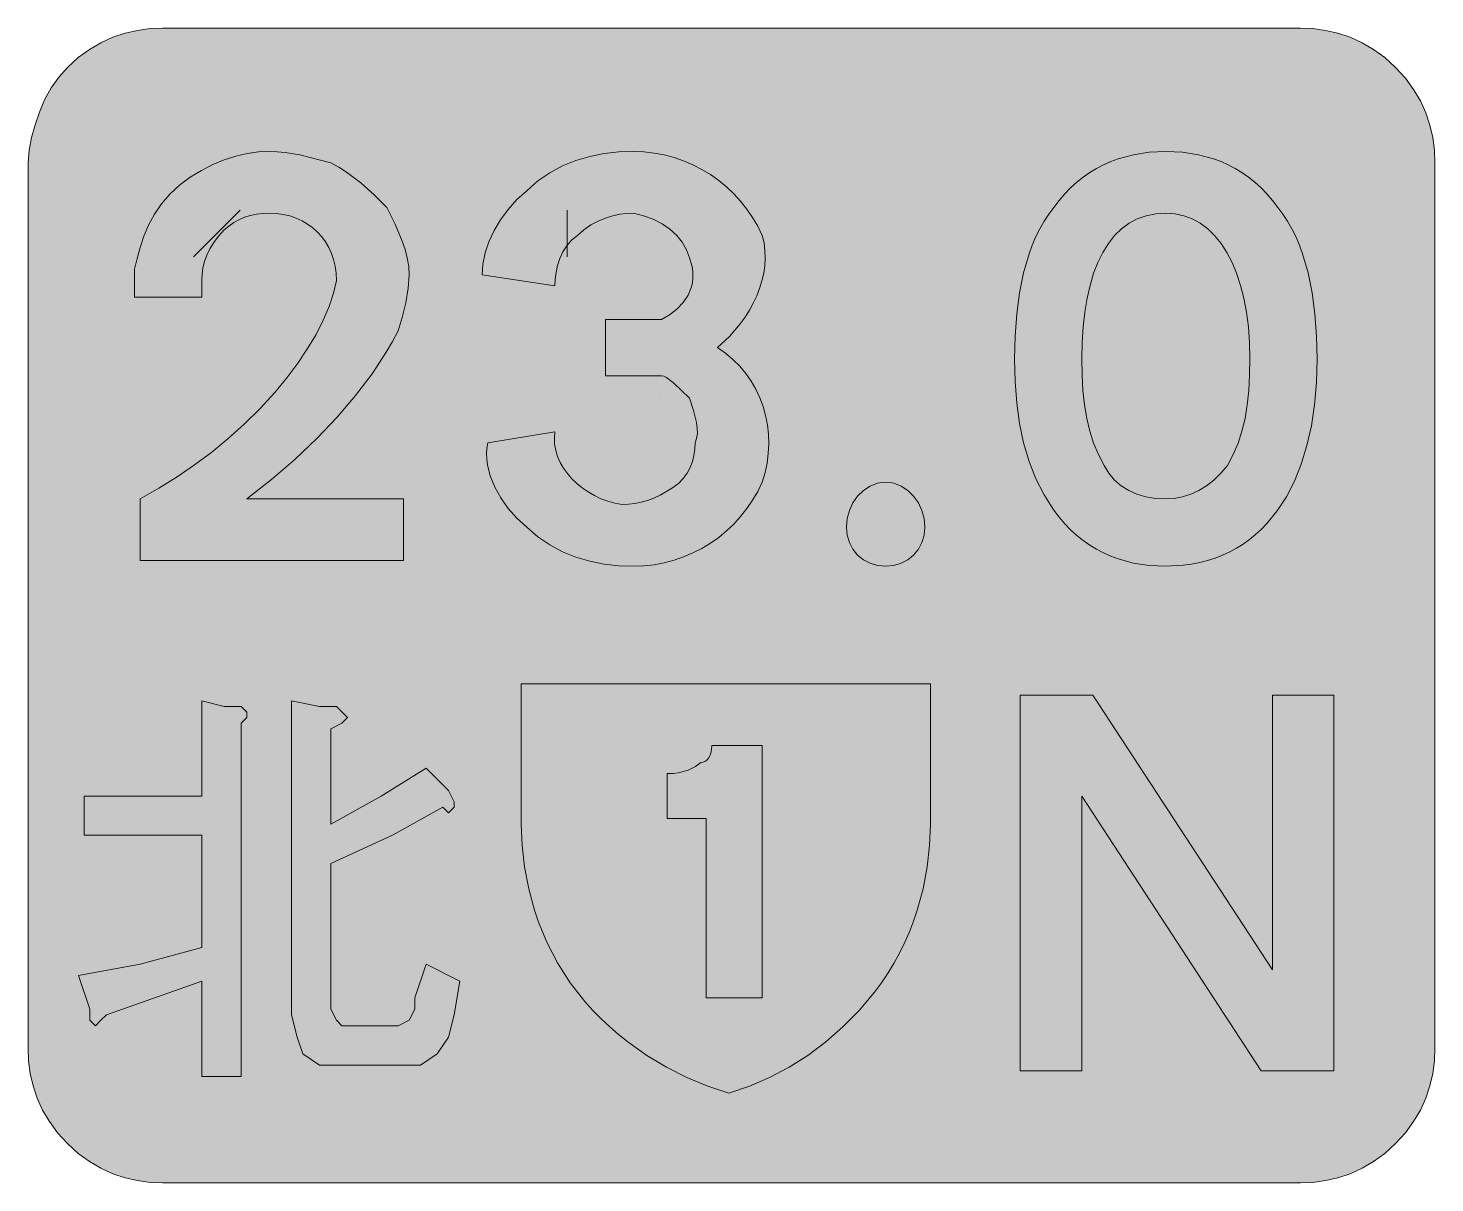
# Model space of a CAD drawing. Header units: metres. Extents: x 133 to 434, y 12 to 259.
import ezdxf

# ---------------------------------------------------------------- set-up
doc = ezdxf.new("R2010")
doc.units = ezdxf.units.M
for name, color, linetype, true_color in [('FILL_BLACK_000000', 7, 'Continuous', 0x000000), ('FILL_BLUE_0000FF', 7, 'Continuous', 0x0000ff), ('FILL_WHITE_FFFFFF', 7, 'Continuous', 0xffffff), ('FILL_YELLOW_FFFF00', 7, 'Continuous', 0xffff00), ('STROKE_WHITE_FFFFFF', 7, 'Continuous', 0xffffff)]:
    doc.layers.add(name, color=color, linetype=linetype, true_color=true_color)

msp = doc.modelspace()

# ---------------------------------------------------------------- hatches: boundary and pattern name
at = {"layer": 'FILL_BLACK_000000', "true_color": 0x000000}
h = msp.add_hatch(color=7, dxfattribs=at)
h.dxf.hatch_style = 1
h.paths.add_polyline_path([(290.25, 51.84), (278.25, 51.84), (278.25, 90.24), (269.85, 90.24), (269.85, 99.84), (271.14, 99.89), (272.33, 100.05), (274.35, 100.59), (275.93, 101.36), (277.05, 102.24), (277.5, 102.3), (277.93, 102.46), (278.34, 102.75), (278.7, 103.14), (279.01, 103.65), (279.24, 104.26), (279.4, 105), (279.45, 105.84), (290.25, 105.84), (290.25, 51.84)])
at = {"layer": 'FILL_BLUE_0000FF', "true_color": 0x0000ff}
h = msp.add_hatch(color=7, dxfattribs=at)
h.dxf.hatch_style = 1
h.paths.add_polyline_path([(405.45, 259.44), (408.15, 259.33), (410.83, 258.97), (413.49, 258.36), (416.1, 257.49), (418.66, 256.33), (421.14, 254.88), (423.55, 253.12), (425.85, 251.04), (427.93, 248.74), (429.69, 246.33), (431.14, 243.85), (432.3, 241.29), (433.17, 238.68), (433.78, 236.02), (434.14, 233.34), (434.25, 230.64), (434.25, 41.04), (434.14, 38.34), (433.78, 35.66), (433.17, 33), (432.3, 30.39), (431.14, 27.83), (429.69, 25.35), (427.93, 22.94), (425.85, 20.64), (423.55, 18.56), (421.14, 16.8), (418.66, 15.35), (416.1, 14.19), (413.49, 13.32), (410.83, 12.71), (408.15, 12.35), (405.45, 12.24), (161.85, 12.24), (159.15, 12.35), (156.47, 12.71), (153.81, 13.32), (151.2, 14.19), (148.64, 15.35), (146.16, 16.8), (143.75, 18.56), (141.45, 20.64), (139.37, 22.94), (137.61, 25.35), (136.16, 27.83), (135, 30.39), (134.13, 33), (133.52, 35.66), (133.16, 38.34), (133.05, 41.04), (133.05, 230.64), (133.26, 233.34), (133.8, 236.04), (134.57, 238.74), (135.45, 241.44), (136.56, 244.12), (138, 246.69), (139.67, 249.03), (141.45, 251.04), (143.75, 253.12), (146.16, 254.88), (148.64, 256.33), (151.2, 257.49), (153.81, 258.36), (156.47, 258.97), (159.15, 259.33), (161.85, 259.44), (405.45, 259.44)])
at = {"layer": 'FILL_WHITE_FFFFFF', "true_color": 0xffffff}
h = msp.add_hatch(color=7, dxfattribs=at)
h.dxf.hatch_style = 1
h.paths.add_polyline_path([(155.85, 201.84), (155.85, 207.84), (156.36, 210.14), (157.01, 212.51), (157.83, 214.91), (158.85, 217.29), (160.09, 219.62), (161.59, 221.85), (163.36, 223.93), (165.45, 225.84), (167.75, 227.53), (170.14, 228.99), (172.58, 230.23), (175.05, 231.24), (177.52, 232.03), (179.96, 232.59), (182.35, 232.93), (184.65, 233.04), (186.4, 232.99), (188.06, 232.83), (191.25, 232.29), (197.85, 230.64), (199.6, 229.69), (201.24, 228.63), (204.3, 226.29), (207.13, 223.72), (209.85, 221.04), (211.61, 217.44), (213.15, 213.84), (213.76, 212.04), (214.24, 210.24), (214.54, 208.44), (214.65, 206.64), (214.44, 203.75), (213.9, 200.64), (213.13, 197.53), (212.25, 194.64), (211.06, 192.38), (209.73, 190.09), (206.68, 185.47), (203.16, 180.82), (199.2, 176.19), (194.85, 171.61), (190.14, 167.13), (185.13, 162.8), (179.85, 158.64), (213.45, 158.64), (213.45, 145.44), (157.05, 145.44), (157.05, 158.64), (161.04, 160.95), (164.93, 163.38), (168.69, 165.96), (172.35, 168.69), (175.89, 171.59), (179.33, 174.67), (182.64, 177.95), (185.85, 181.44), (188.44, 184.59), (190.78, 187.72), (192.87, 190.83), (194.7, 193.89), (196.24, 196.9), (197.49, 199.83), (198.43, 202.69), (199.05, 205.44), (198.98, 206.99), (198.78, 208.47), (198.44, 209.89), (197.98, 211.23), (197.4, 212.5), (196.71, 213.69), (195.91, 214.79), (195, 215.79), (194, 216.7), (192.9, 217.5), (191.71, 218.19), (190.44, 218.77), (189.1, 219.23), (187.68, 219.57), (186.2, 219.77), (184.65, 219.84), (183.3, 219.78), (181.97, 219.61), (180.66, 219.33), (179.4, 218.94), (178.19, 218.43), (177.06, 217.81), (176, 217.08), (175.05, 216.24), (173.81, 214.89), (172.78, 213.54), (171.95, 212.19), (171.3, 210.84), (170.82, 209.49), (170.49, 208.14), (170.31, 206.79), (170.25, 205.44), (170.25, 201.84), (155.85, 201.84)])
h = msp.add_hatch(color=7, dxfattribs=at)
h.dxf.hatch_style = 1
h.paths.add_polyline_path([(256.65, 185.04), (256.65, 197.04), (266.25, 197.04), (267.45, 197.04), (268.65, 197.04), (270.38, 198.05), (271.95, 199.27), (273.29, 200.69), (274.35, 202.29), (275.07, 204.06), (275.29, 205), (275.4, 205.98), (275.4, 207), (275.28, 208.05), (275.03, 209.13), (274.65, 210.24), (274.04, 211.98), (273.11, 213.6), (271.91, 215.07), (270.45, 216.39), (268.77, 217.54), (266.89, 218.51), (264.84, 219.28), (262.65, 219.84), (261.25, 219.78), (259.76, 219.6), (258.22, 219.27), (256.65, 218.79), (255.08, 218.14), (253.54, 217.31), (252.05, 216.28), (250.65, 215.04), (249.41, 214.03), (248.38, 212.85), (247.55, 211.52), (246.9, 210.09), (246.42, 208.61), (246.09, 207.11), (245.91, 205.64), (245.85, 204.24), (230.25, 206.64), (230.42, 208.94), (230.91, 211.31), (231.71, 213.71), (232.8, 216.09), (234.18, 218.42), (235.82, 220.65), (237.71, 222.73), (239.85, 224.64), (242.21, 226.72), (244.76, 228.48), (247.49, 229.93), (250.35, 231.09), (253.33, 231.96), (256.39, 232.57), (259.5, 232.93), (262.65, 233.04), (264.88, 232.96), (267.08, 232.71), (269.24, 232.3), (271.35, 231.75), (273.4, 231.04), (275.39, 230.19), (277.31, 229.21), (279.15, 228.09), (280.91, 226.85), (282.57, 225.48), (284.14, 224), (285.6, 222.41), (286.95, 220.71), (288.18, 218.91), (289.28, 217.02), (290.25, 215.04), (290.62, 213.45), (290.82, 211.84), (290.87, 210.22), (290.78, 208.59), (290.54, 206.96), (290.17, 205.34), (289.67, 203.73), (289.05, 202.14), (288.32, 200.58), (287.48, 199.06), (286.55, 197.57), (285.53, 196.14), (283.23, 193.45), (280.65, 191.04), (282.38, 189.85), (283.97, 188.52), (285.41, 187.08), (286.71, 185.53), (287.86, 183.88), (288.86, 182.14), (289.7, 180.32), (290.4, 178.44), (290.94, 176.5), (291.33, 174.52), (291.55, 172.5), (291.62, 170.45), (291.52, 168.39), (291.26, 166.33), (290.84, 164.28), (290.25, 162.24), (289.28, 160.26), (288.18, 158.37), (286.95, 156.57), (285.6, 154.87), (284.14, 153.28), (282.57, 151.8), (280.91, 150.43), (279.15, 149.19), (277.31, 148.07), (275.39, 147.09), (273.4, 146.24), (271.35, 145.53), (269.24, 144.98), (267.08, 144.57), (264.88, 144.32), (262.65, 144.24), (259.5, 144.35), (256.39, 144.71), (253.33, 145.32), (250.35, 146.19), (247.49, 147.35), (244.76, 148.8), (242.21, 150.56), (239.85, 152.64), (237.72, 154.55), (235.84, 156.63), (234.24, 158.86), (232.95, 161.19), (232, 163.57), (231.41, 165.97), (231.27, 167.16), (231.22, 168.34), (231.28, 169.5), (231.45, 170.64), (245.85, 173.04), (245.72, 171.69), (245.78, 170.35), (246.01, 169.03), (246.41, 167.73), (246.97, 166.47), (247.66, 165.26), (248.5, 164.09), (249.45, 162.99), (250.52, 161.96), (251.69, 161), (252.95, 160.14), (254.29, 159.37), (255.7, 158.71), (257.17, 158.16), (258.69, 157.73), (260.25, 157.44), (261.6, 157.5), (262.95, 157.66), (264.3, 157.95), (265.65, 158.34), (267, 158.85), (268.35, 159.46), (271.05, 161.04), (272.29, 161.99), (273.32, 163.05), (274.15, 164.18), (274.8, 165.39), (275.28, 166.65), (275.61, 167.96), (275.79, 169.29), (275.85, 170.64), (276.19, 171.59), (276.34, 172.65), (276.31, 173.78), (276.15, 174.99), (275.51, 177.56), (274.65, 180.24), (271.2, 183.54), (269.76, 184.63), (269.15, 184.93), (268.65, 185.04), (256.65, 185.04)])
h = msp.add_hatch(color=7, dxfattribs=at)
h.dxf.hatch_style = 1
h.paths.add_polyline_path([(344.72, 198.26), (345.33, 202.79), (346.2, 207.09), (347.36, 211.1), (348.04, 212.99), (348.81, 214.8), (349.65, 216.51), (350.57, 218.12), (351.57, 219.63), (352.65, 221.04), (353.8, 222.56), (355.01, 223.97), (356.27, 225.27), (357.58, 226.46), (358.94, 227.55), (360.35, 228.53), (361.8, 229.41), (363.3, 230.19), (364.84, 230.87), (366.42, 231.46), (369.69, 232.35), (373.11, 232.87), (376.65, 233.04), (380.19, 232.87), (383.61, 232.35), (386.88, 231.46), (388.46, 230.87), (390, 230.19), (391.5, 229.41), (392.95, 228.53), (394.36, 227.55), (395.72, 226.46), (397.03, 225.27), (398.29, 223.97), (399.5, 222.56), (400.65, 221.04), (401.73, 219.63), (402.73, 218.12), (403.65, 216.51), (404.49, 214.8), (405.26, 212.99), (405.94, 211.1), (407.1, 207.09), (407.97, 202.79), (408.58, 198.26), (408.94, 193.53), (409.05, 188.64), (408.91, 183.59), (408.49, 178.81), (407.81, 174.29), (406.86, 170.06), (405.64, 166.11), (404.18, 162.46), (402.46, 159.12), (400.5, 156.09), (398.3, 153.38), (397.11, 152.16), (395.87, 151.01), (394.56, 149.95), (393.2, 148.98), (391.79, 148.09), (390.32, 147.3), (388.79, 146.59), (387.22, 145.97), (385.58, 145.45), (383.9, 145.02), (382.16, 144.68), (380.38, 144.44), (376.65, 144.24), (373.11, 144.41), (369.69, 144.93), (366.42, 145.82), (364.84, 146.41), (363.3, 147.09), (361.8, 147.87), (360.35, 148.75), (358.94, 149.73), (357.58, 150.82), (356.27, 152.01), (355.01, 153.31), (353.8, 154.72), (352.65, 156.24), (350.57, 159.5), (348.81, 162.99), (347.36, 166.7), (346.2, 170.64), (345.33, 174.8), (344.72, 179.19), (344.36, 183.8), (344.25, 188.64), (344.36, 193.53), (344.72, 198.26)])
h.paths.add_polyline_path([(380.23, 159.09), (381.99, 159.65), (383.7, 160.44), (385.36, 161.45), (386.94, 162.69), (388.45, 164.15), (389.85, 165.84), (391.09, 168.15), (392.12, 170.58), (392.95, 173.16), (393.6, 175.89), (394.08, 178.79), (394.41, 181.87), (394.59, 185.15), (394.65, 188.64), (394.57, 192.15), (394.32, 195.49), (393.91, 198.65), (393.36, 201.61), (392.65, 204.38), (391.8, 206.95), (390.82, 209.3), (389.7, 211.44), (388.46, 213.35), (387.09, 215.03), (385.61, 216.47), (384.02, 217.66), (382.32, 218.61), (380.52, 219.29), (378.63, 219.7), (376.65, 219.84), (374.47, 219.7), (372.43, 219.29), (370.53, 218.61), (368.78, 217.66), (367.16, 216.47), (365.68, 215.03), (364.35, 213.35), (363.15, 211.44), (362.1, 209.3), (361.18, 206.95), (360.41, 204.38), (359.78, 201.61), (359.28, 198.65), (358.93, 195.49), (358.72, 192.15), (358.65, 188.64), (358.71, 185.15), (358.89, 181.87), (359.22, 178.79), (359.7, 175.89), (360.35, 173.16), (361.18, 170.58), (362.21, 168.15), (363.45, 165.84), (364.46, 164.15), (365.68, 162.69), (367.1, 161.45), (368.7, 160.44), (370.47, 159.65), (372.39, 159.09), (374.46, 158.75), (376.65, 158.64), (378.45, 158.75), (380.23, 159.09)], flags=16)
h = msp.add_hatch(color=7, dxfattribs=at)
h.dxf.hatch_style = 1
h.paths.add_polyline_path([(324.89, 150.9), (324.41, 149.3), (323.66, 147.87), (322.65, 146.64), (321.42, 145.63), (319.99, 144.88), (318.39, 144.4), (316.65, 144.24), (314.91, 144.4), (313.31, 144.88), (311.88, 145.63), (310.65, 146.64), (309.64, 147.87), (308.89, 149.3), (308.41, 150.9), (308.25, 152.64), (308.41, 154.43), (308.89, 156.16), (309.64, 157.79), (310.65, 159.24), (311.88, 160.47), (313.31, 161.41), (314.91, 162.02), (315.76, 162.18), (316.65, 162.24), (317.54, 162.18), (318.39, 162.02), (319.99, 161.41), (321.42, 160.47), (322.65, 159.24), (323.66, 157.79), (324.41, 156.16), (324.89, 154.43), (325.05, 152.64), (324.89, 150.9)])
h = msp.add_hatch(color=7, dxfattribs=at)
h.dxf.hatch_style = 1
h.paths.add_polyline_path([(170.25, 95.04), (170.25, 115.44), (175.05, 114.24), (178.65, 114.24), (179.85, 113.04), (179.85, 111.84), (178.65, 110.64), (178.65, 35.04), (170.25, 35.04), (170.25, 55.44), (149.85, 48.24), (148.65, 47.04), (147.45, 45.84), (146.25, 47.04), (146.25, 49.44), (143.85, 56.64), (157.05, 59.04), (170.25, 62.64), (170.25, 86.64), (145.05, 86.64), (145.05, 95.04), (170.25, 95.04)])
h = msp.add_hatch(color=7, dxfattribs=at)
h.dxf.hatch_style = 1
h.paths.add_polyline_path([(195.45, 114.24), (199.05, 114.24), (201.45, 111.84), (200.25, 110.64), (197.85, 109.44), (197.85, 89.04), (208.65, 95.04), (218.25, 101.04), (223.05, 96.24), (224.25, 93.84), (224.25, 92.64), (223.05, 91.44), (221.85, 92.64), (211.05, 86.64), (197.85, 80.64), (197.85, 53.04), (197.85, 49.44), (199.05, 47.04), (200.25, 45.84), (202.65, 45.84), (209.85, 45.84), (212.25, 45.84), (214.65, 47.04), (215.85, 49.44), (215.85, 51.84), (218.25, 59.04), (225.45, 55.44), (224.25, 48.24), (223.05, 43.44), (220.65, 39.84), (217.05, 37.44), (212.25, 37.44), (201.45, 37.44), (195.45, 37.44), (191.85, 39.84), (190.65, 43.44), (189.45, 48.24), (189.45, 115.44), (195.45, 114.24)])
h = msp.add_hatch(color=7, dxfattribs=at)
h.dxf.hatch_style = 1
h.paths.add_polyline_path([(358.65, 95.04), (358.65, 36.24), (345.45, 36.24), (345.45, 116.64), (361.05, 116.64), (399.45, 57.84), (399.45, 116.64), (412.65, 116.64), (412.65, 36.24), (397.05, 36.24), (358.65, 95.04)])
at = {"layer": 'FILL_YELLOW_FFFF00', "true_color": 0xffff00}
h = msp.add_hatch(color=7, dxfattribs=at)
h.dxf.hatch_style = 1
h.paths.add_polyline_path([(278.56, 32.96), (274.11, 34.81), (269.74, 37.01), (265.5, 39.54), (261.43, 42.41), (259.47, 43.97), (257.57, 45.61), (255.73, 47.34), (253.96, 49.16), (252.27, 51.06), (250.65, 53.04), (249.13, 55.09), (247.72, 57.2), (246.42, 59.34), (245.23, 61.53), (244.14, 63.76), (243.16, 66.01), (242.28, 68.29), (241.5, 70.59), (240.23, 75.22), (239.34, 79.87), (238.82, 84.49), (238.65, 89.04), (238.65, 119.04), (326.25, 119.04), (326.25, 89.04), (326.08, 84.49), (325.56, 79.87), (324.67, 75.22), (323.4, 70.59), (322.62, 68.29), (321.74, 66.01), (320.76, 63.76), (319.67, 61.53), (318.48, 59.34), (317.18, 57.2), (315.77, 55.09), (314.25, 53.04), (310.99, 49.16), (307.52, 45.61), (303.85, 42.41), (300, 39.54), (295.98, 37.01), (291.81, 34.81), (287.49, 32.96), (283.05, 31.44), (278.56, 32.96)])

# ---------------------------------------------------------------- linework, layer by layer
at = {"layer": 'FILL_BLACK_000000', "lineweight": 0, "true_color": 0x000000}
msp.add_lwpolyline([(290.25, 51.84), (278.25, 51.84), (278.25, 90.24), (269.85, 90.24), (269.85, 99.84), (271.14, 99.89), (272.33, 100.05), (274.35, 100.59), (275.93, 101.36), (277.05, 102.24), (277.5, 102.3), (277.93, 102.46), (278.34, 102.75), (278.7, 103.14), (279.01, 103.65), (279.24, 104.26), (279.4, 105), (279.45, 105.84), (290.25, 105.84)], close=True, dxfattribs=at)
at = {"layer": 'FILL_BLUE_0000FF', "lineweight": 0, "true_color": 0x0000ff}
msp.add_lwpolyline([(405.45, 259.44), (408.15, 259.33), (410.83, 258.97), (413.49, 258.36), (416.1, 257.49), (418.66, 256.33), (421.14, 254.88), (423.55, 253.12), (425.85, 251.04), (427.93, 248.74), (429.69, 246.33), (431.14, 243.85), (432.3, 241.29), (433.17, 238.68), (433.78, 236.02), (434.14, 233.34), (434.25, 230.64), (434.25, 41.04), (434.14, 38.34), (433.78, 35.66), (433.17, 33), (432.3, 30.39), (431.14, 27.83), (429.69, 25.35), (427.93, 22.94), (425.85, 20.64), (423.55, 18.56), (421.14, 16.8), (418.66, 15.35), (416.1, 14.19), (413.49, 13.32), (410.83, 12.71), (408.15, 12.35), (405.45, 12.24), (161.85, 12.24), (159.15, 12.35), (156.47, 12.71), (153.81, 13.32), (151.2, 14.19), (148.64, 15.35), (146.16, 16.8), (143.75, 18.56), (141.45, 20.64), (139.37, 22.94), (137.61, 25.35), (136.16, 27.83), (135, 30.39), (134.13, 33), (133.52, 35.66), (133.16, 38.34), (133.05, 41.04), (133.05, 230.64), (133.26, 233.34), (133.8, 236.04), (134.57, 238.74), (135.45, 241.44), (136.56, 244.12), (138, 246.69), (139.67, 249.03), (141.45, 251.04), (143.75, 253.12), (146.16, 254.88), (148.64, 256.33), (151.2, 257.49), (153.81, 258.36), (156.47, 258.97), (159.15, 259.33), (161.85, 259.44)], close=True, dxfattribs=at)
at = {"layer": 'FILL_WHITE_FFFFFF', "lineweight": 0, "true_color": 0xffffff}
for points in [[(155.85, 201.84), (155.85, 207.84), (156.36, 210.14), (157.01, 212.51), (157.83, 214.91), (158.85, 217.29), (160.09, 219.62), (161.59, 221.85), (163.36, 223.93), (165.45, 225.84), (167.75, 227.53), (170.14, 228.99), (172.58, 230.23), (175.05, 231.24), (177.52, 232.03), (179.96, 232.59), (182.35, 232.93), (184.65, 233.04), (186.4, 232.99), (188.06, 232.83), (191.25, 232.29), (197.85, 230.64), (199.6, 229.69), (201.24, 228.63), (204.3, 226.29), (207.13, 223.72), (209.85, 221.04), (211.61, 217.44), (213.15, 213.84), (213.76, 212.04), (214.24, 210.24), (214.54, 208.44), (214.65, 206.64), (214.44, 203.75), (213.9, 200.64), (213.13, 197.53), (212.25, 194.64), (211.06, 192.38), (209.73, 190.09), (206.68, 185.47), (203.16, 180.82), (199.2, 176.19), (194.85, 171.61), (190.14, 167.13), (185.13, 162.8), (179.85, 158.64), (213.45, 158.64), (213.45, 145.44), (157.05, 145.44), (157.05, 158.64), (161.04, 160.95), (164.93, 163.38), (168.69, 165.96), (172.35, 168.69), (175.89, 171.59), (179.33, 174.67), (182.64, 177.95), (185.85, 181.44), (188.44, 184.59), (190.78, 187.72), (192.87, 190.83), (194.7, 193.89), (196.24, 196.9), (197.49, 199.83), (198.43, 202.69), (199.05, 205.44), (198.98, 206.99), (198.78, 208.47), (198.44, 209.89), (197.98, 211.23), (197.4, 212.5), (196.71, 213.69), (195.91, 214.79), (195, 215.79), (194, 216.7), (192.9, 217.5), (191.71, 218.19), (190.44, 218.77), (189.1, 219.23), (187.68, 219.57), (186.2, 219.77), (184.65, 219.84), (183.3, 219.78), (181.97, 219.61), (180.66, 219.33), (179.4, 218.94), (178.19, 218.43), (177.06, 217.81), (176, 217.08), (175.05, 216.24), (173.81, 214.89), (172.78, 213.54), (171.95, 212.19), (171.3, 210.84), (170.82, 209.49), (170.49, 208.14), (170.31, 206.79), (170.25, 205.44), (170.25, 201.84)], [(256.65, 185.04), (256.65, 197.04), (266.25, 197.04), (267.45, 197.04), (268.65, 197.04), (270.38, 198.05), (271.95, 199.27), (273.29, 200.69), (274.35, 202.29), (275.07, 204.06), (275.29, 205), (275.4, 205.98), (275.4, 207), (275.28, 208.05), (275.03, 209.13), (274.65, 210.24), (274.04, 211.98), (273.11, 213.6), (271.91, 215.07), (270.45, 216.39), (268.77, 217.54), (266.89, 218.51), (264.84, 219.28), (262.65, 219.84), (261.25, 219.78), (259.76, 219.6), (258.22, 219.27), (256.65, 218.79), (255.08, 218.14), (253.54, 217.31), (252.05, 216.28), (250.65, 215.04), (249.41, 214.03), (248.38, 212.85), (247.55, 211.52), (246.9, 210.09), (246.42, 208.61), (246.09, 207.11), (245.91, 205.64), (245.85, 204.24), (230.25, 206.64), (230.42, 208.94), (230.91, 211.31), (231.71, 213.71), (232.8, 216.09), (234.18, 218.42), (235.82, 220.65), (237.71, 222.73), (239.85, 224.64), (242.21, 226.72), (244.76, 228.48), (247.49, 229.93), (250.35, 231.09), (253.33, 231.96), (256.39, 232.57), (259.5, 232.93), (262.65, 233.04), (264.88, 232.96), (267.08, 232.71), (269.24, 232.3), (271.35, 231.75), (273.4, 231.04), (275.39, 230.19), (277.31, 229.21), (279.15, 228.09), (280.91, 226.85), (282.57, 225.48), (284.14, 224), (285.6, 222.41), (286.95, 220.71), (288.18, 218.91), (289.28, 217.02), (290.25, 215.04), (290.62, 213.45), (290.82, 211.84), (290.87, 210.22), (290.78, 208.59), (290.54, 206.96), (290.17, 205.34), (289.67, 203.73), (289.05, 202.14), (288.32, 200.58), (287.48, 199.06), (286.55, 197.57), (285.53, 196.14), (283.23, 193.45), (280.65, 191.04), (282.38, 189.85), (283.97, 188.52), (285.41, 187.08), (286.71, 185.53), (287.86, 183.88), (288.86, 182.14), (289.7, 180.32), (290.4, 178.44), (290.94, 176.5), (291.33, 174.52), (291.55, 172.5), (291.62, 170.45), (291.52, 168.39), (291.26, 166.33), (290.84, 164.28), (290.25, 162.24), (289.28, 160.26), (288.18, 158.37), (286.95, 156.57), (285.6, 154.87), (284.14, 153.28), (282.57, 151.8), (280.91, 150.43), (279.15, 149.19), (277.31, 148.07), (275.39, 147.09), (273.4, 146.24), (271.35, 145.53), (269.24, 144.98), (267.08, 144.57), (264.88, 144.32), (262.65, 144.24), (259.5, 144.35), (256.39, 144.71), (253.33, 145.32), (250.35, 146.19), (247.49, 147.35), (244.76, 148.8), (242.21, 150.56), (239.85, 152.64), (237.72, 154.55), (235.84, 156.63), (234.24, 158.86), (232.95, 161.19), (232, 163.57), (231.41, 165.97), (231.27, 167.16), (231.22, 168.34), (231.28, 169.5), (231.45, 170.64), (245.85, 173.04), (245.72, 171.69), (245.78, 170.35), (246.01, 169.03), (246.41, 167.73), (246.97, 166.47), (247.66, 165.26), (248.5, 164.09), (249.45, 162.99), (250.52, 161.96), (251.69, 161), (252.95, 160.14), (254.29, 159.37), (255.7, 158.71), (257.17, 158.16), (258.69, 157.73), (260.25, 157.44), (261.6, 157.5), (262.95, 157.66), (264.3, 157.95), (265.65, 158.34), (267, 158.85), (268.35, 159.46), (271.05, 161.04), (272.29, 161.99), (273.32, 163.05), (274.15, 164.18), (274.8, 165.39), (275.28, 166.65), (275.61, 167.96), (275.79, 169.29), (275.85, 170.64), (276.19, 171.59), (276.34, 172.65), (276.31, 173.78), (276.15, 174.99), (275.51, 177.56), (274.65, 180.24), (271.2, 183.54), (269.76, 184.63), (269.15, 184.93), (268.65, 185.04)], [(344.72, 198.26), (345.33, 202.79), (346.2, 207.09), (347.36, 211.1), (348.04, 212.99), (348.81, 214.8), (349.65, 216.51), (350.57, 218.12), (351.57, 219.63), (352.65, 221.04), (353.8, 222.56), (355.01, 223.97), (356.27, 225.27), (357.58, 226.46), (358.94, 227.55), (360.35, 228.53), (361.8, 229.41), (363.3, 230.19), (364.84, 230.87), (366.42, 231.46), (369.69, 232.35), (373.11, 232.87), (376.65, 233.04), (380.19, 232.87), (383.61, 232.35), (386.88, 231.46), (388.46, 230.87), (390, 230.19), (391.5, 229.41), (392.95, 228.53), (394.36, 227.55), (395.72, 226.46), (397.03, 225.27), (398.29, 223.97), (399.5, 222.56), (400.65, 221.04), (401.73, 219.63), (402.73, 218.12), (403.65, 216.51), (404.49, 214.8), (405.26, 212.99), (405.94, 211.1), (407.1, 207.09), (407.97, 202.79), (408.58, 198.26), (408.94, 193.53), (409.05, 188.64), (408.91, 183.59), (408.49, 178.81), (407.81, 174.29), (406.86, 170.06), (405.64, 166.11), (404.18, 162.46), (402.46, 159.12), (400.5, 156.09), (398.3, 153.38), (397.11, 152.16), (395.87, 151.01), (394.56, 149.95), (393.2, 148.98), (391.79, 148.09), (390.32, 147.3), (388.79, 146.59), (387.22, 145.97), (385.58, 145.45), (383.9, 145.02), (382.16, 144.68), (380.38, 144.44), (376.65, 144.24), (373.11, 144.41), (369.69, 144.93), (366.42, 145.82), (364.84, 146.41), (363.3, 147.09), (361.8, 147.87), (360.35, 148.75), (358.94, 149.73), (357.58, 150.82), (356.27, 152.01), (355.01, 153.31), (353.8, 154.72), (352.65, 156.24), (350.57, 159.5), (348.81, 162.99), (347.36, 166.7), (346.2, 170.64), (345.33, 174.8), (344.72, 179.19), (344.36, 183.8), (344.25, 188.64), (344.36, 193.53)], [(380.23, 159.09), (381.99, 159.65), (383.7, 160.44), (385.36, 161.45), (386.94, 162.69), (388.45, 164.15), (389.85, 165.84), (391.09, 168.15), (392.12, 170.58), (392.95, 173.16), (393.6, 175.89), (394.08, 178.79), (394.41, 181.87), (394.59, 185.15), (394.65, 188.64), (394.57, 192.15), (394.32, 195.49), (393.91, 198.65), (393.36, 201.61), (392.65, 204.38), (391.8, 206.95), (390.82, 209.3), (389.7, 211.44), (388.46, 213.35), (387.09, 215.03), (385.61, 216.47), (384.02, 217.66), (382.32, 218.61), (380.52, 219.29), (378.63, 219.7), (376.65, 219.84), (374.47, 219.7), (372.43, 219.29), (370.53, 218.61), (368.78, 217.66), (367.16, 216.47), (365.68, 215.03), (364.35, 213.35), (363.15, 211.44), (362.1, 209.3), (361.18, 206.95), (360.41, 204.38), (359.78, 201.61), (359.28, 198.65), (358.93, 195.49), (358.72, 192.15), (358.65, 188.64), (358.71, 185.15), (358.89, 181.87), (359.22, 178.79), (359.7, 175.89), (360.35, 173.16), (361.18, 170.58), (362.21, 168.15), (363.45, 165.84), (364.46, 164.15), (365.68, 162.69), (367.1, 161.45), (368.7, 160.44), (370.47, 159.65), (372.39, 159.09), (374.46, 158.75), (376.65, 158.64), (378.45, 158.75)], [(324.89, 150.9), (324.41, 149.3), (323.66, 147.87), (322.65, 146.64), (321.42, 145.63), (319.99, 144.88), (318.39, 144.4), (316.65, 144.24), (314.91, 144.4), (313.31, 144.88), (311.88, 145.63), (310.65, 146.64), (309.64, 147.87), (308.89, 149.3), (308.41, 150.9), (308.25, 152.64), (308.41, 154.43), (308.89, 156.16), (309.64, 157.79), (310.65, 159.24), (311.88, 160.47), (313.31, 161.41), (314.91, 162.02), (315.76, 162.18), (316.65, 162.24), (317.54, 162.18), (318.39, 162.02), (319.99, 161.41), (321.42, 160.47), (322.65, 159.24), (323.66, 157.79), (324.41, 156.16), (324.89, 154.43), (325.05, 152.64)], [(170.25, 95.04), (170.25, 115.44), (175.05, 114.24), (178.65, 114.24), (179.85, 113.04), (179.85, 111.84), (178.65, 110.64), (178.65, 35.04), (170.25, 35.04), (170.25, 55.44), (149.85, 48.24), (148.65, 47.04), (147.45, 45.84), (146.25, 47.04), (146.25, 49.44), (143.85, 56.64), (157.05, 59.04), (170.25, 62.64), (170.25, 86.64), (145.05, 86.64), (145.05, 95.04)], [(195.45, 114.24), (199.05, 114.24), (201.45, 111.84), (200.25, 110.64), (197.85, 109.44), (197.85, 89.04), (208.65, 95.04), (218.25, 101.04), (223.05, 96.24), (224.25, 93.84), (224.25, 92.64), (223.05, 91.44), (221.85, 92.64), (211.05, 86.64), (197.85, 80.64), (197.85, 53.04), (197.85, 49.44), (199.05, 47.04), (200.25, 45.84), (202.65, 45.84), (209.85, 45.84), (212.25, 45.84), (214.65, 47.04), (215.85, 49.44), (215.85, 51.84), (218.25, 59.04), (225.45, 55.44), (224.25, 48.24), (223.05, 43.44), (220.65, 39.84), (217.05, 37.44), (212.25, 37.44), (201.45, 37.44), (195.45, 37.44), (191.85, 39.84), (190.65, 43.44), (189.45, 48.24), (189.45, 115.44)], [(358.65, 95.04), (358.65, 36.24), (345.45, 36.24), (345.45, 116.64), (361.05, 116.64), (399.45, 57.84), (399.45, 116.64), (412.65, 116.64), (412.65, 36.24), (397.05, 36.24)]]:
    msp.add_lwpolyline(points, close=True, dxfattribs=at)
at = {"layer": 'FILL_YELLOW_FFFF00', "lineweight": 0, "true_color": 0xffff00}
msp.add_lwpolyline([(278.56, 32.96), (274.11, 34.81), (269.74, 37.01), (265.5, 39.54), (261.43, 42.41), (259.47, 43.97), (257.57, 45.61), (255.73, 47.34), (253.96, 49.16), (252.27, 51.06), (250.65, 53.04), (249.13, 55.09), (247.72, 57.2), (246.42, 59.34), (245.23, 61.53), (244.14, 63.76), (243.16, 66.01), (242.28, 68.29), (241.5, 70.59), (240.23, 75.22), (239.34, 79.87), (238.82, 84.49), (238.65, 89.04), (238.65, 119.04), (326.25, 119.04), (326.25, 89.04), (326.08, 84.49), (325.56, 79.87), (324.67, 75.22), (323.4, 70.59), (322.62, 68.29), (321.74, 66.01), (320.76, 63.76), (319.67, 61.53), (318.48, 59.34), (317.18, 57.2), (315.77, 55.09), (314.25, 53.04), (310.99, 49.16), (307.52, 45.61), (303.85, 42.41), (300, 39.54), (295.98, 37.01), (291.81, 34.81), (287.49, 32.96), (283.05, 31.44)], close=True, dxfattribs=at)
at = {"layer": 'STROKE_WHITE_FFFFFF', "lineweight": 0, "true_color": 0xffffff}
for points in [[(168.45, 210.48), (178.45, 220.48)], [(248.45, 210.48), (248.45, 220.48)], [(348.45, 190.48), (348.45, 190.48)], [(348.45, 190.48), (348.45, 190.48)], [(348.45, 190.48), (348.45, 190.48)], [(348.45, 190.48), (348.45, 190.48)], [(348.45, 190.48), (348.45, 190.48)], [(344.25, 188.64), (344.25, 188.64)], [(268.45, 180.48), (268.45, 180.48)]]:
    msp.add_lwpolyline(points, dxfattribs=at)

doc.saveas('drawing.dxf')
